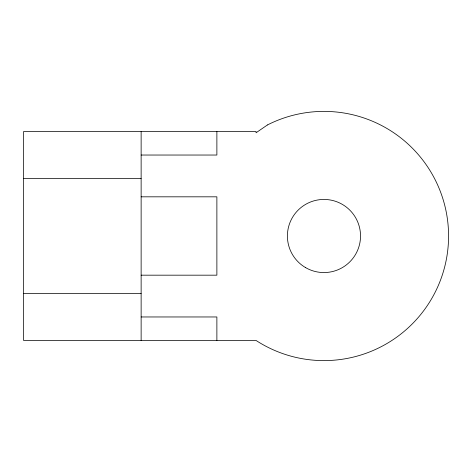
<?xml version="1.0" encoding="UTF-8"?>
<svg xmlns="http://www.w3.org/2000/svg" width="472" height="472" viewBox="0 0 472 472"><rect width="100%" height="100%" fill="white"/><g stroke="black" fill="none" stroke-linecap="round" stroke-linejoin="round"><path stroke-width="0.71" d="M141.134 155.034L216.878 155.034L216.878 131.523M23.6 178.54L141.134 178.54M141.134 196.824L216.878 196.824L216.878 275.176L141.134 275.176M23.6 293.46L141.134 293.46M141.134 316.966L216.878 316.966L216.878 340.477M141.134 131.523L141.134 340.477M267.441 124.95L256.06 132.768L256.06 131.523L23.6 131.523L23.6 340.477L256.06 340.477A124.608 124.608 0 0 0 448.4 242.573A124.608 124.608 0 0 0 267.441 124.95M305.685 267.665A36.568 36.568 0 0 0 360.531 236A36.568 36.568 0 0 0 305.685 204.335A36.568 36.568 0 0 0 305.685 267.665"/></g></svg>
